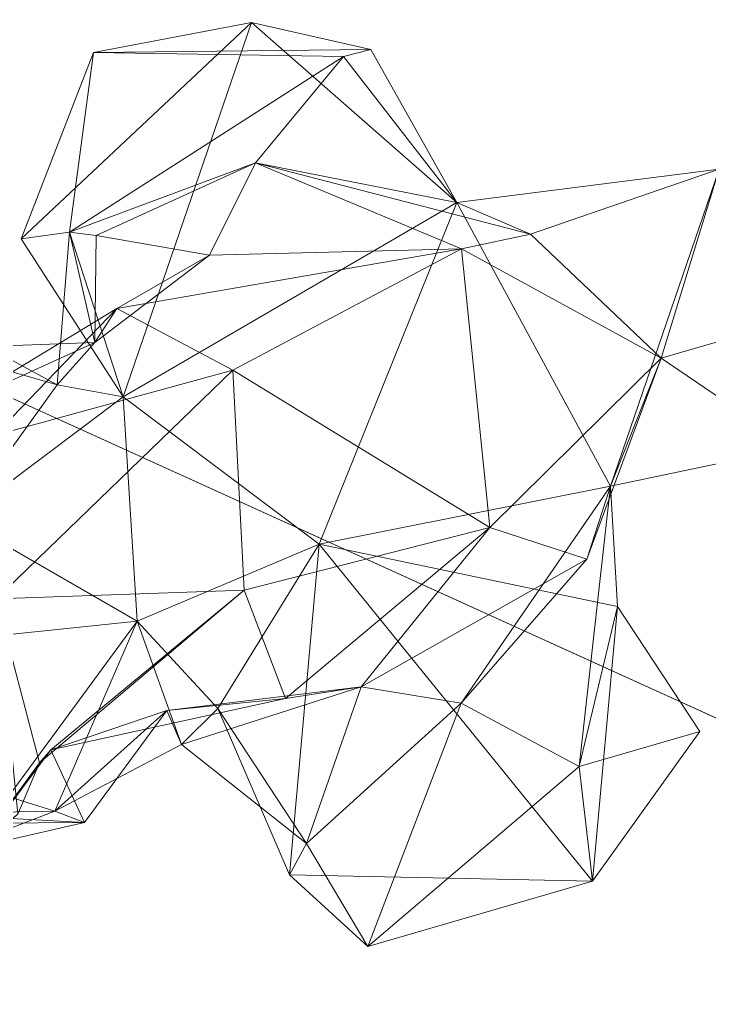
# Model space of a CAD drawing. Header units: millimetres. Extents: x -12003 to 1147, y -4377 to 8802.
# Drawn here: x -3966 to -3628.8, y 264.2 to 741.7 of the extents above; entities that cross this region are included whole.
import ezdxf

# ---------------------------------------------------------------- set-up
doc = ezdxf.new("R2010")
doc.units = ezdxf.units.MM
doc.layers.add('A-FLOR', color=192, linetype='Continuous', lineweight=18)
doc.layers.add('L-PLNT', color=71, linetype='Continuous', lineweight=9)

# ---------------------------------------------------------------- blocks, each defined once
blk = doc.blocks.new('Enscape AssetDefinition - Dog 002 Sitting - Enscape AssetDefinition - Dog 002 Sitting-720182-_3D_')
at = {"layer": 'L-PLNT'}
mesh = blk.add_polyface(dxfattribs=at)
corners = [(-10.7, 44.32, 43.44), (-77.69, 107.12, 7.99), (5.82, 237.05, -1.3)]
mesh.append_faces([[corners[k] for k in face] for face in [(1, 2, 0)]])
mesh = blk.add_polyface(dxfattribs=at)
corners = [(-77.69, 107.12, 7.99), (-65.47, 204.03, 41.99), (5.82, 237.05, -1.3)]
mesh.append_faces([[corners[k] for k in face] for face in [(0, 1, 2)]])
mesh = blk.add_polyface(dxfattribs=at)
corners = [(-65.47, 204.03, 41.99), (65.7, 238.36, 29.69), (5.82, 237.05, -1.3)]
mesh.append_faces([[corners[k] for k in face] for face in [(0, 1, 2)]])
mesh = blk.add_polyface(dxfattribs=at)
corners = [(53.54, 231.69, 78.28), (65.7, 238.36, 29.69), (-65.47, 204.03, 41.99)]
mesh.append_faces([[corners[k] for k in face] for face in [(2, 0, 1)]])
mesh = blk.add_polyface(dxfattribs=at)
corners = [(124.53, 175.89, 6.01), (-10.7, 44.32, 43.44), (5.82, 237.05, -1.3)]
mesh.append_faces([[corners[k] for k in face] for face in [(1, 2, 0)]])
mesh = blk.add_polyface(dxfattribs=at)
corners = [(124.53, 175.89, 6.01), (5.82, 237.05, -1.3), (65.7, 238.36, 29.69)]
mesh.append_faces([[corners[k] for k in face] for face in [(1, 2, 0)]])
mesh = blk.add_polyface(dxfattribs=at)
corners = [(53.54, 231.69, 78.28), (124.53, 175.89, 6.01), (65.7, 238.36, 29.69)]
mesh.append_faces([[corners[k] for k in face] for face in [(0, 1, 2)]])
mesh = blk.add_polyface(dxfattribs=at)
corners = [(-65.47, 204.03, 41.99), (-55.6, 116.01, 66.19), (53.54, 231.69, 78.28)]
mesh.append_faces([[corners[k] for k in face] for face in [(0, 1, 2)]])
mesh = blk.add_polyface(dxfattribs=at)
corners = [(24.35, 170.89, 101.1), (53.54, 231.69, 78.28), (-55.6, 116.01, 66.19)]
mesh.append_faces([[corners[k] for k in face] for face in [(2, 0, 1)]])
mesh = blk.add_polyface(dxfattribs=at)
corners = [(24.35, 170.89, 101.1), (124.53, 175.89, 6.01), (53.54, 231.69, 78.28)]
mesh.append_faces([[corners[k] for k in face] for face in [(0, 1, 2)]])
mesh = blk.add_polyface(dxfattribs=at)
corners = [(124.53, 175.89, 6.01), (163.12, 169.64, 34.81), (245.01, 222.8, 4.4)]
mesh.append_faces([[corners[k] for k in face] for face in [(0, 1, 2)]])
mesh = blk.add_polyface(dxfattribs=at)
corners = [(124.53, 175.89, 6.01), (245.01, 222.8, 4.4), (230.96, 59.47, 9.29)]
mesh.append_faces([[corners[k] for k in face] for face in [(0, 1, 2)]])
mesh = blk.add_polyface(dxfattribs=at)
corners = [(163.12, 169.64, 34.81), (239.81, 126.23, 53.98), (245.01, 222.8, 4.4)]
mesh.append_faces([[corners[k] for k in face] for face in [(0, 1, 2)]])
mesh = blk.add_polyface(dxfattribs=at)
corners = [(230.96, 59.47, 9.29), (245.01, 222.8, 4.4), (312.95, 99.34, 6.78)]
mesh.append_faces([[corners[k] for k in face] for face in [(0, 1, 2)]])
mesh = blk.add_polyface(dxfattribs=at)
corners = [(245.01, 222.8, 4.4), (239.81, 126.23, 53.98), (325.84, 176.17, 23.16)]
mesh.append_faces([[corners[k] for k in face] for face in [(1, 2, 0)]])
mesh = blk.add_polyface(dxfattribs=at)
corners = [(-55.6, 116.01, 66.19), (-65.47, 204.03, 41.99), (-77.69, 107.12, 7.99)]
mesh.append_faces([[corners[k] for k in face] for face in [(2, 0, 1)]])
mesh = blk.add_polyface(dxfattribs=at)
corners = [(99.68, -2.42, 27.93), (-10.7, 44.32, 43.44), (124.53, 175.89, 6.01)]
mesh.append_faces([[corners[k] for k in face] for face in [(1, 2, 0)]])
mesh = blk.add_polyface(dxfattribs=at)
corners = [(24.35, 170.89, 101.1), (163.12, 169.64, 34.81), (124.53, 175.89, 6.01)]
mesh.append_faces([[corners[k] for k in face] for face in [(0, 1, 2)]])
mesh = blk.add_polyface(dxfattribs=at)
corners = [(230.96, 59.47, 9.29), (99.68, -2.42, 27.93), (124.53, 175.89, 6.01)]
mesh.append_faces([[corners[k] for k in face] for face in [(1, 2, 0)]])
mesh = blk.add_polyface(dxfattribs=at)
corners = [(239.81, 126.23, 53.98), (312.95, 99.34, 6.78), (325.84, 176.17, 23.16)]
mesh.append_faces([[corners[k] for k in face] for face in [(0, 1, 2)]])
mesh = blk.add_polyface(dxfattribs=at)
corners = [(-42.57, 117.58, 140.59), (24.35, 170.89, 101.1), (-55.6, 116.01, 66.19)]
mesh.append_faces([[corners[k] for k in face] for face in [(2, 0, 1)]])
mesh = blk.add_polyface(dxfattribs=at)
corners = [(13.38, 121.69, 167.68), (24.35, 170.89, 101.1), (-42.57, 117.58, 140.59)]
mesh.append_faces([[corners[k] for k in face] for face in [(2, 0, 1)]])
mesh = blk.add_polyface(dxfattribs=at)
corners = [(132.26, 154.5, 171.25), (24.35, 170.89, 101.1), (13.38, 121.69, 167.68)]
mesh.append_faces([[corners[k] for k in face] for face in [(2, 0, 1)]])
mesh = blk.add_polyface(dxfattribs=at)
corners = [(132.26, 154.5, 171.25), (163.12, 169.64, 34.81), (24.35, 170.89, 101.1)]
mesh.append_faces([[corners[k] for k in face] for face in [(2, 0, 1)]])
mesh = blk.add_polyface(dxfattribs=at)
corners = [(163.12, 169.64, 34.81), (132.26, 154.5, 171.25), (239.81, 126.23, 53.98)]
mesh.append_faces([[corners[k] for k in face] for face in [(1, 2, 0)]])
mesh = blk.add_polyface(dxfattribs=at)
corners = [(-24.24, 85.42, 288.03), (132.26, 154.5, 171.25), (13.38, 121.69, 167.68)]
mesh.append_faces([[corners[k] for k in face] for face in [(0, 1, 2)]])
mesh = blk.add_polyface(dxfattribs=at)
corners = [(-24.24, 85.42, 288.03), (38.13, 69.88, 347.41), (132.26, 154.5, 171.25)]
mesh.append_faces([[corners[k] for k in face] for face in [(0, 1, 2)]])
mesh = blk.add_polyface(dxfattribs=at)
corners = [(38.13, 69.88, 347.41), (178.62, 25.61, 261.57), (132.26, 154.5, 171.25)]
mesh.append_faces([[corners[k] for k in face] for face in [(0, 1, 2)]])
mesh = blk.add_polyface(dxfattribs=at)
corners = [(178.62, 25.61, 261.57), (239.81, 126.23, 53.98), (132.26, 154.5, 171.25)]
mesh.append_faces([[corners[k] for k in face] for face in [(2, 0, 1)]])
mesh = blk.add_polyface(dxfattribs=at)
corners = [(178.62, 25.61, 261.57), (228.32, 22.12, 175.47), (239.81, 126.23, 53.98)]
mesh.append_faces([[corners[k] for k in face] for face in [(0, 1, 2)]])
mesh = blk.add_polyface(dxfattribs=at)
corners = [(228.32, 22.12, 175.47), (230.96, 59.47, 9.29), (239.81, 126.23, 53.98)]
mesh.append_faces([[corners[k] for k in face] for face in [(0, 1, 2)]])
mesh = blk.add_polyface(dxfattribs=at)
corners = [(230.96, 59.47, 9.29), (312.95, 99.34, 6.78), (239.81, 126.23, 53.98)]
mesh.append_faces([[corners[k] for k in face] for face in [(0, 1, 2)]])
mesh = blk.add_polyface(dxfattribs=at)
corners = [(-30.58, 66.72, 148.85), (13.38, 121.69, 167.68), (-42.57, 117.58, 140.59)]
mesh.append_faces([[corners[k] for k in face] for face in [(2, 0, 1)]])
mesh = blk.add_polyface(dxfattribs=at)
corners = [(-24.24, 85.42, 288.03), (13.38, 121.69, 167.68), (-30.58, 66.72, 148.85)]
mesh.append_faces([[corners[k] for k in face] for face in [(2, 0, 1)]])
mesh = blk.add_polyface(dxfattribs=at)
corners = [(-10.7, 44.32, 43.44), (-55.6, 116.01, 66.19), (-77.69, 107.12, 7.99)]
mesh.append_faces([[corners[k] for k in face] for face in [(2, 0, 1)]])
mesh = blk.add_polyface(dxfattribs=at)
corners = [(-30.58, 66.72, 148.85), (-42.57, 117.58, 140.59), (-55.6, 116.01, 66.19)]
mesh.append_faces([[corners[k] for k in face] for face in [(2, 0, 1)]])
mesh = blk.add_polyface(dxfattribs=at)
corners = [(-55.6, 116.01, 66.19), (-43.48, 42.19, 88.1), (-30.58, 66.72, 148.85)]
mesh.append_faces([[corners[k] for k in face] for face in [(0, 1, 2)]])
mesh = blk.add_polyface(dxfattribs=at)
corners = [(-10.7, 44.32, 43.44), (-43.48, 42.19, 88.1), (-55.6, 116.01, 66.19)]
mesh.append_faces([[corners[k] for k in face] for face in [(2, 0, 1)]])
mesh = blk.add_polyface(dxfattribs=at)
corners = [(-88.44, 20.7, 265.75), (-24.24, 85.42, 288.03), (-30.58, 66.72, 148.85)]
mesh.append_faces([[corners[k] for k in face] for face in [(0, 1, 2)]])
mesh = blk.add_polyface(dxfattribs=at)
corners = [(-67.36, 10.73, 404.85), (-24.24, 85.42, 288.03), (-88.44, 20.7, 265.75)]
mesh.append_faces([[corners[k] for k in face] for face in [(2, 0, 1)]])
mesh = blk.add_polyface(dxfattribs=at)
corners = [(38.13, 69.88, 347.41), (-24.24, 85.42, 288.03), (-67.36, 10.73, 404.85)]
mesh.append_faces([[corners[k] for k in face] for face in [(2, 0, 1)]])
mesh = blk.add_polyface(dxfattribs=at)
corners = [(-67.36, 10.73, 404.85), (-47.12, -66.61, 474.33), (38.13, 69.88, 347.41)]
mesh.append_faces([[corners[k] for k in face] for face in [(0, 1, 2)]])
mesh = blk.add_polyface(dxfattribs=at)
corners = [(-47.12, -66.61, 474.33), (69.46, -33.1, 376.22), (38.13, 69.88, 347.41)]
mesh.append_faces([[corners[k] for k in face] for face in [(0, 1, 2)]])
mesh = blk.add_polyface(dxfattribs=at)
corners = [(38.13, 69.88, 347.41), (69.46, -33.1, 376.22), (178.62, 25.61, 261.57)]
mesh.append_faces([[corners[k] for k in face] for face in [(0, 1, 2)]])
mesh = blk.add_polyface(dxfattribs=at)
corners = [(-81.45, 52.02, 162.75), (-88.44, 20.7, 265.75), (-30.58, 66.72, 148.85)]
mesh.append_faces([[corners[k] for k in face] for face in [(1, 2, 0)]])
mesh = blk.add_polyface(dxfattribs=at)
corners = [(-81.45, 52.02, 162.75), (-30.58, 66.72, 148.85), (-43.48, 42.19, 88.1)]
mesh.append_faces([[corners[k] for k in face] for face in [(0, 1, 2)]])
mesh = blk.add_polyface(dxfattribs=at)
corners = [(248.54, 3.21, 8.94), (99.68, -2.42, 27.93), (230.96, 59.47, 9.29)]
mesh.append_faces([[corners[k] for k in face] for face in [(1, 2, 0)]])
mesh = blk.add_polyface(dxfattribs=at)
corners = [(228.32, 22.12, 175.47), (185.85, -61.06, 135.3), (230.96, 59.47, 9.29)]
mesh.append_faces([[corners[k] for k in face] for face in [(1, 2, 0)]])
mesh = blk.add_polyface(dxfattribs=at)
corners = [(230.96, 59.47, 9.29), (185.85, -61.06, 135.3), (249.2, -77.13, 92.29)]
mesh.append_faces([[corners[k] for k in face] for face in [(1, 2, 0)]])
mesh = blk.add_polyface(dxfattribs=at)
corners = [(249.2, -77.13, 92.29), (248.54, 3.21, 8.94), (230.96, 59.47, 9.29)]
mesh.append_faces([[corners[k] for k in face] for face in [(2, 0, 1)]])
mesh = blk.add_polyface(dxfattribs=at)
corners = [(-81.45, 52.02, 162.75), (-43.48, 42.19, 88.1), (-150.74, 45.97, 107.33)]
mesh.append_faces([[corners[k] for k in face] for face in [(2, 0, 1)]])
mesh = blk.add_polyface(dxfattribs=at)
corners = [(-73.51, -32.93, 50.53), (-150.74, 45.97, 107.33), (-43.48, 42.19, 88.1)]
mesh.append_faces([[corners[k] for k in face] for face in [(1, 2, 0)]])
mesh = blk.add_polyface(dxfattribs=at)
corners = [(-43.48, 42.19, 88.1), (-10.7, 44.32, 43.44), (-73.51, -32.93, 50.53)]
mesh.append_faces([[corners[k] for k in face] for face in [(2, 0, 1)]])
mesh = blk.add_polyface(dxfattribs=at)
corners = [(-10.7, 44.32, 43.44), (22.42, -60.44, 49.38), (-73.51, -32.93, 50.53)]
mesh.append_faces([[corners[k] for k in face] for face in [(2, 0, 1)]])
mesh = blk.add_polyface(dxfattribs=at)
corners = [(22.42, -60.44, 49.38), (-10.7, 44.32, 43.44), (99.68, -2.42, 27.93)]
mesh.append_faces([[corners[k] for k in face] for face in [(1, 2, 0)]])
mesh = blk.add_polyface(dxfattribs=at)
corners = [(178.62, 25.61, 261.57), (69.46, -33.1, 376.22), (101.93, -79.55, 279.34)]
mesh.append_faces([[corners[k] for k in face] for face in [(1, 2, 0)]])
mesh = blk.add_polyface(dxfattribs=at)
corners = [(101.93, -79.55, 279.34), (136.4, -65.19, 192.95), (178.62, 25.61, 261.57)]
mesh.append_faces([[corners[k] for k in face] for face in [(0, 1, 2)]])
mesh = blk.add_polyface(dxfattribs=at)
corners = [(228.32, 22.12, 175.47), (178.62, 25.61, 261.57), (136.4, -65.19, 192.95)]
mesh.append_faces([[corners[k] for k in face] for face in [(2, 0, 1)]])
mesh = blk.add_polyface(dxfattribs=at)
corners = [(136.4, -65.19, 192.95), (185.85, -61.06, 135.3), (228.32, 22.12, 175.47)]
mesh.append_faces([[corners[k] for k in face] for face in [(0, 1, 2)]])
mesh = blk.add_polyface(dxfattribs=at)
corners = [(269.12, -129.96, 8.77), (99.68, -2.42, 27.93), (248.54, 3.21, 8.94)]
mesh.append_faces([[corners[k] for k in face] for face in [(1, 2, 0)]])
mesh = blk.add_polyface(dxfattribs=at)
corners = [(302.24, -46.25, 14.46), (269.12, -129.96, 8.77), (248.54, 3.21, 8.94)]
mesh.append_faces([[corners[k] for k in face] for face in [(2, 0, 1)]])
mesh = blk.add_polyface(dxfattribs=at)
corners = [(249.2, -77.13, 92.29), (302.24, -46.25, 14.46), (248.54, 3.21, 8.94)]
mesh.append_faces([[corners[k] for k in face] for face in [(2, 0, 1)]])
mesh = blk.add_polyface(dxfattribs=at)
corners = [(71.01, -92.32, 72.42), (22.42, -60.44, 49.38), (99.68, -2.42, 27.93)]
mesh.append_faces([[corners[k] for k in face] for face in [(1, 2, 0)]])
mesh = blk.add_polyface(dxfattribs=at)
corners = [(71.01, -92.32, 72.42), (99.68, -2.42, 27.93), (124.69, -162.69, 9.33)]
mesh.append_faces([[corners[k] for k in face] for face in [(0, 1, 2)]])
mesh = blk.add_polyface(dxfattribs=at)
corners = [(124.69, -162.69, 9.33), (99.68, -2.42, 27.93), (269.12, -129.96, 8.77)]
mesh.append_faces([[corners[k] for k in face] for face in [(1, 2, 0)]])
mesh = blk.add_polyface(dxfattribs=at)
corners = [(-115.11, -110.36, 17.8), (-73.51, -32.93, 50.53), (22.42, -60.44, 49.38)]
mesh.append_faces([[corners[k] for k in face] for face in [(0, 1, 2)]])
mesh = blk.add_polyface(dxfattribs=at)
corners = [(-47.12, -66.61, 474.33), (-7.2, -139.17, 413.57), (69.46, -33.1, 376.22)]
mesh.append_faces([[corners[k] for k in face] for face in [(0, 1, 2)]])
mesh = blk.add_polyface(dxfattribs=at)
corners = [(-7.2, -139.17, 413.57), (-3.25, -131.68, 314.37), (69.46, -33.1, 376.22)]
mesh.append_faces([[corners[k] for k in face] for face in [(0, 1, 2)]])
mesh = blk.add_polyface(dxfattribs=at)
corners = [(69.46, -33.1, 376.22), (-3.25, -131.68, 314.37), (101.93, -79.55, 279.34)]
mesh.append_faces([[corners[k] for k in face] for face in [(1, 2, 0)]])
mesh = blk.add_polyface(dxfattribs=at)
corners = [(269.12, -129.96, 8.77), (302.24, -46.25, 14.46), (249.2, -77.13, 92.29)]
mesh.append_faces([[corners[k] for k in face] for face in [(2, 0, 1)]])
mesh = blk.add_polyface(dxfattribs=at)
corners = [(-28.49, -184.31, 6.08), (-115.11, -110.36, 17.8), (22.42, -60.44, 49.38)]
mesh.append_faces([[corners[k] for k in face] for face in [(1, 2, 0)]])
mesh = blk.add_polyface(dxfattribs=at)
corners = [(22.42, -60.44, 49.38), (5.91, -160.28, 85.99), (-28.49, -184.31, 6.08)]
mesh.append_faces([[corners[k] for k in face] for face in [(2, 0, 1)]])
mesh = blk.add_polyface(dxfattribs=at)
corners = [(58.05, -113.67, 124.82), (5.91, -160.28, 85.99), (22.42, -60.44, 49.38)]
mesh.append_faces([[corners[k] for k in face] for face in [(1, 2, 0)]])
mesh = blk.add_polyface(dxfattribs=at)
corners = [(58.05, -113.67, 124.82), (22.42, -60.44, 49.38), (71.01, -92.32, 72.42)]
mesh.append_faces([[corners[k] for k in face] for face in [(1, 2, 0)]])
mesh = blk.add_polyface(dxfattribs=at)
corners = [(170.25, -187.58, 67.36), (185.85, -61.06, 135.3), (129.02, -145.83, 94.04)]
mesh.append_faces([[corners[k] for k in face] for face in [(2, 0, 1)]])
mesh = blk.add_polyface(dxfattribs=at)
corners = [(136.4, -65.19, 192.95), (129.02, -145.83, 94.04), (185.85, -61.06, 135.3)]
mesh.append_faces([[corners[k] for k in face] for face in [(1, 2, 0)]])
mesh = blk.add_polyface(dxfattribs=at)
corners = [(185.85, -61.06, 135.3), (170.25, -187.58, 67.36), (249.2, -77.13, 92.29)]
mesh.append_faces([[corners[k] for k in face] for face in [(1, 2, 0)]])
mesh = blk.add_polyface(dxfattribs=at)
corners = [(-47.12, -66.61, 474.33), (-11.34, -166.16, 468.46), (-7.2, -139.17, 413.57)]
mesh.append_faces([[corners[k] for k in face] for face in [(0, 1, 2)]])
mesh = blk.add_polyface(dxfattribs=at)
corners = [(47.06, -99.37, 229.59), (58.05, -113.67, 124.82), (136.4, -65.19, 192.95)]
mesh.append_faces([[corners[k] for k in face] for face in [(0, 1, 2)]])
mesh = blk.add_polyface(dxfattribs=at)
corners = [(136.4, -65.19, 192.95), (101.93, -79.55, 279.34), (47.06, -99.37, 229.59)]
mesh.append_faces([[corners[k] for k in face] for face in [(2, 0, 1)]])
mesh = blk.add_polyface(dxfattribs=at)
corners = [(136.4, -65.19, 192.95), (58.05, -113.67, 124.82), (129.02, -145.83, 94.04)]
mesh.append_faces([[corners[k] for k in face] for face in [(1, 2, 0)]])
mesh = blk.add_polyface(dxfattribs=at)
corners = [(101.93, -79.55, 279.34), (-3.25, -131.68, 314.37), (47.06, -99.37, 229.59)]
mesh.append_faces([[corners[k] for k in face] for face in [(1, 2, 0)]])
mesh = blk.add_polyface(dxfattribs=at)
corners = [(249.2, -77.13, 92.29), (170.25, -187.58, 67.36), (269.12, -129.96, 8.77)]
mesh.append_faces([[corners[k] for k in face] for face in [(1, 2, 0)]])
mesh = blk.add_polyface(dxfattribs=at)
corners = [(58.05, -113.67, 124.82), (71.01, -92.32, 72.42), (129.02, -145.83, 94.04)]
mesh.append_faces([[corners[k] for k in face] for face in [(0, 1, 2)]])
mesh = blk.add_polyface(dxfattribs=at)
corners = [(129.02, -145.83, 94.04), (71.01, -92.32, 72.42), (124.69, -162.69, 9.33)]
mesh.append_faces([[corners[k] for k in face] for face in [(1, 2, 0)]])
mesh = blk.add_polyface(dxfattribs=at)
corners = [(47.06, -99.37, 229.59), (-3.25, -131.68, 314.37), (21.29, -162.22, 208.12)]
mesh.append_faces([[corners[k] for k in face] for face in [(1, 2, 0)]])
mesh = blk.add_polyface(dxfattribs=at)
corners = [(47.06, -99.37, 229.59), (5.91, -160.28, 85.99), (58.05, -113.67, 124.82)]
mesh.append_faces([[corners[k] for k in face] for face in [(1, 2, 0)]])
mesh = blk.add_polyface(dxfattribs=at)
corners = [(21.29, -162.22, 208.12), (5.91, -160.28, 85.99), (47.06, -99.37, 229.59)]
mesh.append_faces([[corners[k] for k in face] for face in [(1, 2, 0)]])
mesh = blk.add_polyface(dxfattribs=at)
corners = [(-26.33, -186.24, 290.43), (21.29, -162.22, 208.12), (-3.25, -131.68, 314.37)]
mesh.append_faces([[corners[k] for k in face] for face in [(0, 1, 2)]])
mesh = blk.add_polyface(dxfattribs=at)
corners = [(-7.2, -139.17, 413.57), (-26.33, -186.24, 290.43), (-3.25, -131.68, 314.37)]
mesh.append_faces([[corners[k] for k in face] for face in [(1, 2, 0)]])
mesh = blk.add_polyface(dxfattribs=at)
corners = [(269.12, -129.96, 8.77), (170.25, -187.58, 67.36), (124.69, -162.69, 9.33)]
mesh.append_faces([[corners[k] for k in face] for face in [(2, 0, 1)]])
mesh = blk.add_polyface(dxfattribs=at)
corners = [(-11.34, -166.16, 468.46), (-26.33, -186.24, 290.43), (-7.2, -139.17, 413.57)]
mesh.append_faces([[corners[k] for k in face] for face in [(1, 2, 0)]])
mesh = blk.add_polyface(dxfattribs=at)
corners = [(129.02, -145.83, 94.04), (124.69, -162.69, 9.33), (170.25, -187.58, 67.36)]
mesh.append_faces([[corners[k] for k in face] for face in [(1, 2, 0)]])
mesh = blk.add_polyface(dxfattribs=at)
corners = [(-71.55, -155.84, 65.36), (-28.49, -184.31, 6.08), (5.91, -160.28, 85.99)]
mesh.append_faces([[corners[k] for k in face] for face in [(0, 1, 2)]])
mesh = blk.add_polyface(dxfattribs=at)
corners = [(5.91, -160.28, 85.99), (-58.48, -177.49, 171.21), (-71.55, -155.84, 65.36)]
mesh.append_faces([[corners[k] for k in face] for face in [(2, 0, 1)]])
mesh = blk.add_polyface(dxfattribs=at)
corners = [(-89.55, -190.66, 229.78), (-58.48, -177.49, 171.21), (21.29, -162.22, 208.12)]
mesh.append_faces([[corners[k] for k in face] for face in [(0, 1, 2)]])
mesh = blk.add_polyface(dxfattribs=at)
corners = [(-26.33, -186.24, 290.43), (-89.55, -190.66, 229.78), (21.29, -162.22, 208.12)]
mesh.append_faces([[corners[k] for k in face] for face in [(1, 2, 0)]])
mesh = blk.add_polyface(dxfattribs=at)
corners = [(21.29, -162.22, 208.12), (-58.48, -177.49, 171.21), (5.91, -160.28, 85.99)]
mesh.append_faces([[corners[k] for k in face] for face in [(1, 2, 0)]])

msp = doc.modelspace()

# ---------------------------------------------------------------- block references
at = {"layer": 'L-PLNT', "rotation": 345.9999999999993}
msp.add_blockref('Enscape AssetDefinition - Dog 002 Sitting - Enscape AssetDefinition - Dog 002 Sitting-720182-_3D_', (-3915.64, 511.75, 8623), dxfattribs=at)

# ---------------------------------------------------------------- meshes
at = {"layer": 'A-FLOR'}
mesh = msp.add_polyface(dxfattribs=at)
corners = [(-9462.63, -1675.2, 8528.01), (-9462.63, -1063.93, 8528.01), (-8608.59, 8697.8, 8528.01), (-6528.94, 8697.8, 8528.01), (-6528.94, 5497.3, 8528.01), (-4557.58, 5497.3, 8528.01), (-4557.58, 823.8, 8528.01), (842.06, 823.8, 8528.01), (842.06, 6707.43, 8528.01), (-881.44, 6707.43, 8528.01), (-881.44, 8771.8, 8528.01), (942.06, 8771.8, 8528.01), (942.06, -1675.2, 8528.01)]
mesh.append_faces([[corners[k] for k in face] for face in [(6, 4, 5)]], dxfattribs={"vtx0": -1})
mesh.append_faces([[corners[k] for k in face] for face in [(6, 0, 1, 4)]], dxfattribs={"vtx0": -1, "vtx2": -1, "vtx3": -1})
mesh.append_faces([[corners[k] for k in face] for face in [(10, 11, 8, 9)]], dxfattribs={"vtx1": -1})
mesh.append_faces([[corners[k] for k in face] for face in [(12, 0, 6, 7), (7, 8, 11, 12)]], dxfattribs={"vtx1": -1, "vtx3": -1})
mesh.append_faces([[corners[k] for k in face] for face in [(2, 3, 4, 1)]], dxfattribs={"vtx2": -1})
mesh = msp.add_polyface(dxfattribs=at)
corners = [(942.06, 8771.8, 8623), (-881.44, 8771.8, 8623), (-881.44, 6707.43, 8623), (842.06, 6707.43, 8623), (842.06, 823.8, 8623), (-4557.58, 823.8, 8623), (-4557.58, 5497.3, 8623), (-6528.94, 5497.3, 8623), (-6528.94, 8697.8, 8623), (-8608.59, 8697.8, 8623), (-9462.63, -1063.93, 8623), (-9462.63, -1675.2, 8623), (942.06, -1675.2, 8623)]
mesh.append_faces([[corners[k] for k in face] for face in [(3, 0, 1, 2)]], dxfattribs={"vtx0": -1})
mesh.append_faces([[corners[k] for k in face] for face in [(5, 12, 4), (7, 10, 5, 6)]], dxfattribs={"vtx0": -1, "vtx1": -1})
mesh.append_faces([[corners[k] for k in face] for face in [(4, 12, 0, 3)]], dxfattribs={"vtx0": -1, "vtx2": -1})
mesh.append_faces([[corners[k] for k in face] for face in [(5, 10, 11, 12)]], dxfattribs={"vtx0": -1, "vtx3": -1})
mesh.append_faces([[corners[k] for k in face] for face in [(7, 8, 9, 10)]], dxfattribs={"vtx3": -1})

doc.saveas('drawing.dxf')
